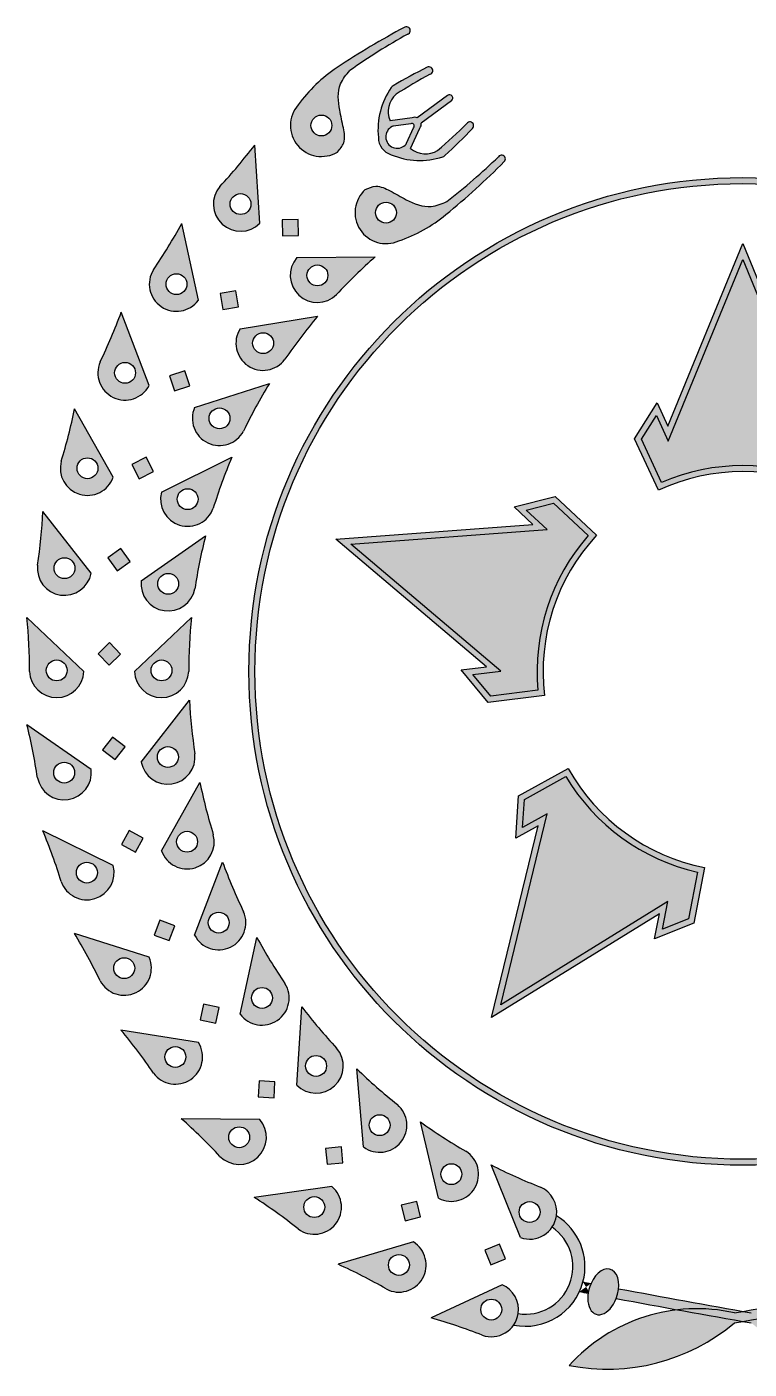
# Paper-space layout 'A3 Horizontal imp' of a CAD drawing. Header units: millimetres. Extents: x 0 to 420, y 0 to 297.
# Drawn here: x 310.17 to 316.19, y 36.84 to 48.03 of the extents above; entities that cross this region are included whole.
import ezdxf

# ---------------------------------------------------------------- set-up
doc = ezdxf.new("R2010")
doc.units = ezdxf.units.MM
doc.header["$LTSCALE"] = 0.5
doc.layers.add('format', color=7, linetype='Continuous')

psp = doc.layouts.new('A3 Horizontal imp')

# ---------------------------------------------------------------- hatches: boundary and pattern name
at = {"layer": 'format'}
h = psp.add_hatch(color=256, dxfattribs=at)
edge = h.paths.add_edge_path()
edge.add_arc((316.1375612222619, 42.65931094923302), 6.064042222221099, 477.6800748121666, 484.1501333206771, ccw=False)
edge.add_arc((313.3344857495631, 48.00103872051726), 0.03153492215633424, 309.67523273293153, 476.111239141385, ccw=False)
edge.add_arc((315.8958668938194, 43.36063614502995), 5.269402882705598, 478.8334320498583, 485.1530658312663)
edge.add_spline(control_points=[(312.8619409787525, 47.66898853105044), (312.8316800791563, 47.63337267699466), (312.7531890277423, 47.54099188629493), (312.7691378424724, 47.35563585028989), (312.8081047982014, 47.20295615273675), (312.829412791998, 47.07018524197633), (312.7798913223724, 47.01352532394207), (312.7585378528765, 46.98909378262419)], knot_values=[0, 0, 0, 0, 0.1360117423941183, 0.3527887408455225, 0.5052939298480961, 0.6280891269082401, 0.721177151692775, 0.721177151692775, 0.721177151692775, 0.721177151692775], degree=3, periodic=0)
edge.add_arc((312.6251503389685, 47.21036562247377), 0.258366901861523, 152.9996667850753, 301.0824936382078, ccw=False)
edge.add_arc((313.4374319100089, 46.65833257460621), 1.238863785946587, 484.6292524089959, 507.2974533349584, ccw=False)
h.paths.add_polyline_path([(312.5380871530542, 47.21036562247377, 1), (312.712213524881, 47.21036562247377, 1)], flags=16)
h = psp.add_hatch(color=256, dxfattribs=at)
edge = h.paths.add_edge_path()
edge.add_arc((315.6102443813697, 43.47680376108269), 4.713859957981793, 116.5053352183852, 120.4214165255875)
edge.add_arc((313.2487549971765, 47.49842006692847), 0.050167234065375, 120.4214165255875, 145.1640224462556)
edge.add_arc((313.716225646247, 47.17308398130466), 0.6197042182498379, 145.1640224462556, 185.8222071775158)
edge.add_arc((313.2495272511223, 47.11019246267482), 0.149809060287702, 179.9894635877098, 253.0629435673175)
edge.add_arc((313.4457286255792, 47.53829029704251), 0.6197042182498379, 247.2301999776588, 287.8883847090519)
edge.add_arc((313.6206697126099, 46.99628661400833), 0.050167234065375, 287.8883847090519, 312.6309906295166)
edge.add_arc((310.4620718068745, 50.42750929593989), 4.713859957981793, 312.6309906295166, 316.5470719369367)
edge.add_arc((313.8622281045973, 47.20827805889598), 0.03153492215633327, 313.7870965801166, 504.9325363603759)
edge.add_arc((310.6894292314128, 50.4020960289506), 4.470861777230836, 310.51110843330775, 314.7398193107129, ccw=False)
edge.add_arc((313.4922380572225, 47.17016378964149), 0.1955454109690282, 230.6718715813269, 301.2496466140211, ccw=False)
edge.add_line((313.368309060611, 47.01890371047443), (313.4457503837375, 47.18886063417107))
edge.add_arc((313.4015761422361, 47.22281037279958), 0.05571308971079233, 322.4562266765435, 366.7646161285904)
edge.add_line((313.4569013819801, 47.22937285802595), (313.708551134423, 47.41576204505349))
edge.add_arc((313.6920908258126, 47.43798561205744), 0.02765553633461209, 306.5262035781078, 486.5262035771979)
edge.add_line((313.6756305172012, 47.4602091790623), (313.42398076476, 47.27381999203612))
edge.add_arc((313.4015761422361, 47.22281037279958), 0.05571308971079233, 66.28779102704758, 110.5961804785706)
edge.add_line((313.3819774334961, 47.27496244831786), (313.1968275327172, 47.25042617554322))
edge.add_arc((313.3776435710297, 47.32488131667127), 0.1955454109690282, 131.8027605413556, 202.3805355737123, ccw=False)
edge.add_arc((315.6522087454077, 43.70169534559022), 4.470861777230836, 118.3125878451246, 122.5412987224741, ccw=False)
edge.add_arc((313.5219535470278, 47.66769316521935), 0.03153492215633327, 288.119870794101, 479.2653105756978)
edge = h.paths.add_edge_path(flags=16)
edge.add_arc((313.3788098445093, 47.20594808033251), 0.02049019941725386, 316.2111606991688, 396.5262035775544)
edge.add_arc((313.3788098445093, 47.20594808033251), 0.02049019941725386, 36.52620357755444, 116.8412464554556)
edge.add_line((313.3695581102675, 47.22423068574221), (313.2268603104831, 47.20532021306575))
edge.add_arc((313.232132789306, 47.16553426270297), 0.0401337872523, 97.54891514871049, 116.7471523253447)
edge.add_arc((313.2571707316183, 47.11585375223444), 0.09576697587878163, 116.7471523253447, 314.2759206000893)
edge.add_arc((313.2890045701988, 47.08320496661985), 0.050167234065375, 314.2759206000893, 335.503492006513)
edge.add_line((313.334656078122, 47.06240373593322), (313.3936016173457, 47.19176881013322))
edge = h.paths.add_edge_path(flags=16)
edge.add_arc((313.29739522416, 47.07742144973621), 0.0401337872523, 316.3052548290676, 335.503492006513)
h = psp.add_hatch(color=256, dxfattribs=at)
h.paths.add_polyline_path([(311.7796440900202, 46.70286712953179, 0.964375990512619), (312.1114565284624, 46.39499017927141), (312.0694683215461, 47.04749727000557, -0.02438929679781335)])
h.paths.add_polyline_path([(312.0381986884777, 46.55494806122964, -1), (311.8640723166527, 46.55494806122964, -1)], flags=16)
h.paths.add_polyline_path([(312.431738077551, 46.42527012534378), (312.2987942928848, 46.42256511096979), (312.3014993072593, 46.28962132630271), (312.4344430919255, 46.29232634067761)])
h.paths.add_polyline_path([(312.4201661061652, 46.10854955110857, 0.9643759905059955), (312.7519785446084, 45.80067260084865, -0.02438929679779415), (313.0739864373663, 46.11544066769124)])
h.paths.add_polyline_path([(312.6787207046245, 45.96063048280416, -1), (312.5045943328005, 45.96063048280416, -1)], flags=16)
h.paths.add_polyline_path([(311.4608803244337, 46.39216706949468, -0.0243892967978179), (311.2256576472437, 46.00819010268855, 0.9643759905055109), (311.5996506932715, 45.75320596135702)])
h.paths.add_polyline_path([(311.5043430214655, 45.88748263691854, -1), (311.3302166496396, 45.88748263691854, -1)], flags=16)
h.paths.add_polyline_path([(311.8032752638765, 45.67733839784136), (311.9343310148397, 45.69982744237927), (311.9118419703, 45.83088319334069), (311.7807862193395, 45.80839414880005)])
h.paths.add_polyline_path([(311.947604000402, 45.5159754133981, 0.96437599051157), (312.3215970464298, 45.26099127206702, -0.02438929679771127), (312.5930946310755, 45.62023642573489)])
h.paths.add_polyline_path([(312.2262893746247, 45.39526794762764, -1), (312.0521630027979, 45.39526794762764, -1)], flags=16)
h = psp.add_hatch(color=256, dxfattribs=at)
edge = h.paths.add_edge_path()
edge.add_arc((309.8337924611033, 51.17022230362613), 6.064042222220598, 308.9022738344594, 315.3723323430809)
edge.add_arc((314.1264507797496, 46.93178246714273), 0.03153492215634168, 316.9411680152215, 483.3771744224871)
edge.add_arc((310.4342072124182, 50.73459022828887), 5.269402882705177, 307.8993413239894, 314.2189751053926, ccw=False)
edge.add_spline(control_points=[(313.6710756157481, 46.57655106543984), (313.6281855371935, 46.55798625285546), (313.5169367836606, 46.50983263949797), (313.3442794596622, 46.57911953035613), (313.2095891150611, 46.66089987490681), (313.0887954219443, 46.71998480569959), (313.0201607896979, 46.6891301541525), (312.9905657971231, 46.67582574567108)], knot_values=[0, 0, 0, 0, 0.1360117423941212, 0.3527887408455254, 0.505293929848099, 0.628089126908243, 0.7211771516927793, 0.7211771516927793, 0.7211771516927793, 0.7211771516927793], degree=3, periodic=0)
edge.add_arc((313.1633461521114, 46.48373096461841), 0.2583669018615163, 131.9699135170778, 294.4527554649972)
edge.add_arc((312.8720644532559, 47.42165250104903), 1.238863785946851, 288.7505420149249, 308.4231547457115)
h.paths.add_polyline_path([(313.0762829661999, 46.48373096461841, -1), (313.2504093380239, 46.48373096461841, -1)], flags=16)
h = psp.add_hatch(color=256, dxfattribs=at)
edge = h.paths.add_edge_path(flags=17)
edge.add_arc((316.1375612222619, 42.65931094923621), 4.066636699275294, 0, 360)
edge = h.paths.add_edge_path()
edge.add_arc((316.1375612222619, 42.65931094923621), 4.116803933340669, 0, 360)
h = psp.add_hatch(color=256, dxfattribs=at)
h.paths.add_polyline_path([(316.8523610852462, 44.89704305701547), (316.762004342645, 44.70283290708607), (316.1375612222619, 46.22581547118693), (315.5131181018778, 44.70283290708607), (315.4227613592775, 44.89704305701547), (315.2356271141252, 44.59790184264079), (315.4351329059009, 44.16908990657088, -0.2212398402166365), (316.8399895386219, 44.16908990657088), (317.0394953303958, 44.59790184264079)])
h.paths.add_polyline_path([(316.8588537241576, 44.7920711638419), (316.7591027454109, 44.57766931645187), (316.1375612222619, 46.09357504385184), (315.5160196991119, 44.57766931645187), (315.4162687203634, 44.7920711638419), (315.2925975872022, 44.59437814978195), (315.4597655925218, 44.2350721097257, -0.2059472697398568), (316.8153568520011, 44.2350721097257), (316.9825248573206, 44.59437814978195)], flags=16)
h = psp.add_hatch(color=256, dxfattribs=at)
h.paths.add_polyline_path([(316.1375612222619, 46.09357504385184), (316.7591027454109, 44.57766931645187), (316.8588537241576, 44.7920711638419), (316.9825248573206, 44.59437814978195), (316.8153568520011, 44.2350721097257, 0.2059472697398479), (315.4597655925218, 44.2350721097257), (315.2925975872022, 44.59437814978195), (315.4162687203634, 44.7920711638419), (315.5160196991119, 44.57766931645187)])
h.paths.add_polyline_path([(312.8713819763971, 43.7205569176433), (314.5051608898912, 43.84323740174636), (314.3320773634659, 44.0043600345582), (314.5583110745738, 44.06088777061699), (314.848373670754, 43.79086987728191, 0.2059472697398567), (314.4294729341491, 42.50162597652183), (314.0360948288489, 42.45367142830468), (313.8862940814615, 42.63238016639047), (314.1210271031678, 42.66099517026509)])
h.paths.add_polyline_path([(314.5071408104604, 41.47265936984854), (314.300418329487, 41.35783678589427), (314.3165673191916, 41.59046586214594), (314.6630038678177, 41.78289166654962, 0.2059472697398568), (315.7597002341599, 40.98609511609106), (315.6837471999779, 40.59715153532147), (315.467494113389, 40.50990659548574), (315.5128161203393, 40.74199348785873), (314.118951434968, 39.88093293351516)])
h.paths.add_polyline_path([(316.5154222103602, 40.98609511609106, 0.2059472697398568), (317.6121185767051, 41.78289166654962), (317.9585551253313, 41.59046586214549), (317.974704115034, 41.35783678589473), (317.7679816340624, 41.47265936984899), (318.1561710095557, 39.88093293351516), (316.7623063241863, 40.74199348785873), (316.8076283311339, 40.50990659548574), (316.5913752445449, 40.59715153532147)])
h.paths.add_polyline_path([(317.4267487737716, 43.79086987728191), (317.716811369949, 44.06088777061745), (317.9430450810569, 44.00436003455865), (317.7699615546289, 43.84323740174681), (319.4037404681267, 43.72055691764285), (318.154095341356, 42.66099517026509), (318.3888283630595, 42.63238016639047), (318.2390276156721, 42.45367142830468), (317.8456495103746, 42.50162597652274, 0.2059472697398568)])
h = psp.add_hatch(color=256, dxfattribs=at)
h.paths.add_polyline_path([(310.7813950136579, 45.23870464941159, 0.9643759905126082), (311.1892142806264, 45.04230924138005), (310.9567616505992, 45.65345103161575, -0.02438929679781678)])
h.paths.add_polyline_path([(311.0759306406017, 45.14790519149914, -1), (310.9018042687749, 45.14790519149914, -1)], flags=16)
h.paths.add_polyline_path([(311.5281121549588, 45.03940842992892), (311.4863414483452, 45.16564857826983), (311.3601013000034, 45.12387787165857), (311.4018720066151, 44.9976377233172)])
h.paths.add_polyline_path([(312.1913803513726, 45.05889000141746), (311.5686386152775, 44.85958811205295, 0.9643759905141932), (311.9764578822487, 44.66319270402413, -0.02438929679751418)])
h.paths.add_polyline_path([(311.8631742422212, 44.76878865414005, -1), (311.6890478703972, 44.76878865414005, -1)], flags=16)
h.paths.add_polyline_path([(310.456780282374, 44.41159980319411, 0.9643759905066008), (310.8893157617613, 44.27818027734178), (310.5683734781824, 44.84785085196403, -0.02438929679781281)])
h.paths.add_polyline_path([(310.7625315705445, 44.35273666298757, -1), (310.5884051987205, 44.35273666298757, -1)], flags=16)
h.paths.add_polyline_path([(311.1062562209381, 44.26570269262879), (311.224860770355, 44.32582197275064), (311.1647414902327, 44.44442652216571), (311.0461369408158, 44.38430724204385)])
h.paths.add_polyline_path([(311.2917354112769, 44.15405025474069, 0.9643759905116862), (311.7242708906642, 44.02063072889018, -0.02438929679766435), (311.8778172314605, 44.44394094625908)])
h.paths.add_polyline_path([(311.5974866994475, 44.09518711453187, -1), (311.4233603276234, 44.09518711453187, -1)], flags=16)
h = psp.add_hatch(color=256, dxfattribs=at)
h.paths.add_polyline_path([(314.2302368246737, 44.03062326693657), (314.3870198842742, 43.88467466128281), (312.745613856262, 43.76142145703374), (314.0010928118363, 42.69691326389215), (313.7884662141942, 42.67099313185712), (314.0151387534361, 42.40057816962757), (314.4846138196344, 42.45780927729697, -0.2212398402166365), (314.9187383938051, 43.79390733230525), (314.5725646878773, 44.11615879124678)])
h.paths.add_polyline_path([(314.3320773634659, 44.00436003455865), (314.5051608898939, 43.84323740174636), (312.8713819763962, 43.7205569176433), (314.1210271031678, 42.66099517026509), (313.8862940814615, 42.63238016639047), (314.0360948288489, 42.45367142830468), (314.4294729341491, 42.50162597652183, -0.2059472697398567), (314.848373670754, 43.79086987728191), (314.5583110745738, 44.06088777061745)], flags=16)
h = psp.add_hatch(color=256, dxfattribs=at)
h.paths.add_polyline_path([(310.3043917571604, 43.99336230733774, -0.02438929679781522), (310.2590648100786, 43.54535171954944, 0.9643759905066023), (310.7066543740175, 43.47788844761657)])
h.paths.add_polyline_path([(310.5711466286457, 43.51973980232946, -1), (310.3970202568189, 43.51973980232946, -1)], flags=16)
h.paths.add_polyline_path([(310.9230314750093, 43.49788352487507), (311.0313509958514, 43.57500841313571), (310.954226107594, 43.68332793397598), (310.8459065867528, 43.60620304571761)])
h.paths.add_polyline_path([(311.1230799484083, 43.41512239132475, 0.9643759905011976), (311.5706695123463, 43.34765911939143, -0.02438929679778036), (311.659409753287, 43.78912620597952)])
h.paths.add_polyline_path([(311.4351617669718, 43.38951047410568, -1), (311.2610353951477, 43.38951047410568, -1)], flags=16)
h = psp.add_hatch(color=256, dxfattribs=at)
h.paths.add_polyline_path([(310.1707134029666, 43.10907325982611, -0.02438929679781491), (310.1926652337106, 42.6593109492353, 0.9643759905065689), (310.6453104709608, 42.6593109492353)])
h.paths.add_polyline_path([(310.5060510382473, 42.66752238291041, -1), (310.3319246664205, 42.66752238291041, -1)], flags=16)
h.paths.add_polyline_path([(310.859497866214, 42.89935449848439), (310.7638830530486, 42.80694684464719), (310.8562907068863, 42.71133203148133), (310.9519055200517, 42.80373968531944)])
h.paths.add_polyline_path([(311.5410367790091, 43.10907325982611), (311.0664397110149, 42.6593109492353, 0.9643759905065689), (311.5190849482651, 42.65931094923302, -0.02438929679784426)])
h.paths.add_polyline_path([(311.3798255155543, 42.66752238291041, -1), (311.2056991437285, 42.66752238291041, -1)], flags=16)
h.paths.add_polyline_path([(311.5253425652654, 42.41897336686701), (311.1230799484083, 41.90349950714357, 0.9643759904982668), (311.5706695123463, 41.97096277907553, -0.02438929679790813)])
h.paths.add_polyline_path([(311.4327140656042, 41.94535086185646, -1), (311.2585876937819, 41.94535086185646, -1)], flags=16)
h.paths.add_polyline_path([(310.9882990235974, 42.02924465820001), (310.8826728384693, 42.1100188867615), (310.8018986099096, 42.0043927016361), (310.9075247950368, 41.9236184730737)])
h.paths.add_polyline_path([(310.1703245691388, 42.21473726550652, -0.02438929679781285), (310.2590648100786, 41.77327017891843, 0.9643759905001874), (310.7066543740175, 41.84073345085266)])
h.paths.add_polyline_path([(310.5686989272772, 41.81512153363177, -1), (310.3945725554504, 41.81512153363177, -1)], flags=16)
h = psp.add_hatch(color=256, dxfattribs=at)
h.paths.add_polyline_path([(314.2439700539935, 41.26909646298531), (314.4312240562904, 41.37310541400915), (314.041222462025, 39.77394818045945), (315.4415942491096, 40.63902849989858), (315.4005405274593, 40.42879882737747), (315.7277661061771, 40.56081440402726), (315.8184118621812, 41.02499710984898, -0.2212398402166365), (314.6818589716513, 41.85075112014805), (314.268406063602, 41.62110153862908)])
h.paths.add_polyline_path([(314.300418329487, 41.35783678589473), (314.5071408104604, 41.47265936984899), (314.118951434968, 39.88093293351516), (315.5128161203393, 40.74199348785873), (315.467494113389, 40.50990659548574), (315.6837471999779, 40.59715153532147), (315.7597002341599, 40.98609511609106, -0.2059472697398568), (314.6630038678177, 41.78289166654962), (314.3165673191916, 41.59046586214594)], flags=16)
h = psp.add_hatch(color=256, dxfattribs=at)
h.paths.add_polyline_path([(310.3032339415777, 41.33033231264357, -0.02438929679781041), (310.456780282374, 40.90702209527375, 0.9643759905140258), (310.8893157617613, 41.04044162112609)])
h.paths.add_polyline_path([(310.757690845413, 40.98157848091727, -1), (310.5835644735871, 40.98157848091727, -1)], flags=16)
h.paths.add_polyline_path([(310.959104052612, 41.2164683500548), (311.0755892545994, 41.15233906888647), (311.1397185357637, 41.26882427086979), (311.0232333337808, 41.33295355203904)])
h.paths.add_polyline_path([(311.2917354112769, 41.16457164372718, 0.9643759905138969), (311.7242708906624, 41.29799116958633, -0.02438929679749643), (311.6126776948558, 41.73424221834988)])
h.paths.add_polyline_path([(311.5926459743187, 41.23912802937206, -1), (311.4185196024928, 41.23912802937206, -1)], flags=16)
h.paths.add_polyline_path([(311.8010912453055, 41.07017557665016), (311.5686386152775, 40.45903378641491, 0.9643759905155973), (311.976457882246, 40.65542919445237, -0.0243892967975535)])
h.paths.add_polyline_path([(311.8560486271272, 40.56462973653537, 1), (311.6819222553031, 40.56462973653537, 1)], flags=16)
h.paths.add_polyline_path([(310.5664725445322, 40.47561454645369, -0.02438929679781144), (310.7813950136579, 40.07991724905627, 0.96437599050253), (311.1892142806264, 40.27631265708919)])
h.paths.add_polyline_path([(311.0688050255076, 40.18551319917628, -1), (310.8946786536808, 40.18551319917628, -1)], flags=16)
h.paths.add_polyline_path([(311.3567298032585, 40.41472292631101), (311.4027815948621, 40.53946505822545), (311.2780394629463, 40.58551684982717), (311.2319876713436, 40.46077471791363)])
h = psp.add_hatch(color=256, dxfattribs=at)
h.paths.add_polyline_path([(312.086374369238, 40.44160759320788), (311.947604000402, 39.80264648507022, 0.9643759905108736), (312.321597046428, 40.05763062640403, -0.02438929679773123)])
h.paths.add_polyline_path([(312.2170380440321, 39.93692316063311, -1), (312.0429116722071, 39.93692316063311, -1)], flags=16)
h.paths.add_polyline_path([(311.6144536969859, 39.75419275220906), (311.7446662257344, 39.72724717109735), (311.7716118068465, 39.85745969984531), (311.6413992780972, 39.88440528095656)])
h.paths.add_polyline_path([(310.9541600625989, 39.66967694945037, -0.02438929679781397), (311.2256576472437, 39.31043179578023, 0.9643759905139913), (311.5996506932715, 39.56541593711221)])
h.paths.add_polyline_path([(311.4950916908756, 39.44470847134311, -1), (311.3209653190488, 39.44470847134311, -1)], flags=16)
h.paths.add_polyline_path([(311.7796440900202, 38.61575476893608, 0.9643759905074194), (312.1114565284624, 38.92363171919873), (311.4576361972613, 38.9305228357814, -0.02438929679781587)])
h.paths.add_polyline_path([(312.0270283018281, 38.77571265089386, -1), (311.8529019300031, 38.77571265089386, -1)], flags=16)
h.paths.add_polyline_path([(312.2379701142563, 39.23804306845681), (312.1051959213964, 39.24528051932179), (312.0979584705319, 39.11250632646328), (312.2307326633918, 39.10526887559831)])
h.paths.add_polyline_path([(312.4621543130825, 39.862579438093), (312.4201661061652, 39.2100723473602, 0.9643759905082266), (312.7519785446057, 39.51794929762377, -0.0243892967976924)])
h.paths.add_polyline_path([(312.6675503179749, 39.37003022931798, -1), (312.4934239461481, 39.37003022931798, -1)], flags=16)
h.paths.add_polyline_path([(312.9757686760113, 38.69454850032093, 0.9643759905087921), (313.2579883652988, 39.04844079719418, -0.02438929679783204), (312.9200367738495, 39.34602564348028)])
h.paths.add_polyline_path([(313.1975217492036, 38.87661439391308, -1), (313.0233953773795, 38.87661439391308, -1)], flags=16)
h.paths.add_polyline_path([(312.79143884314, 38.69505190805034), (312.6590689422337, 38.6824195559759), (312.6717012943109, 38.55004965507191), (312.8040711952144, 38.5626820071468)])
h.paths.add_polyline_path([(312.0656541236394, 38.27466368692898, -0.02438929679781876), (312.4309792002887, 38.01140410538505, 0.9643759905065703), (312.7131988895753, 38.3652964022583)])
h.paths.add_polyline_path([(312.6527322734783, 38.1934699989772, -1), (312.4786059016542, 38.1934699989772, -1)], flags=16)
h.paths.add_polyline_path([(313.4518743858143, 38.11160705978431), (313.4196544166716, 38.24061574388337), (313.2906457325726, 38.20839577473838), (313.322865701718, 38.07938709064023)])
h.paths.add_polyline_path([(313.4497934139963, 38.90348516755807), (313.6020004666379, 38.26759089481697, 0.9643759905064455), (313.8283230852612, 38.65959316917928, -0.02438929679772424)])
h.paths.add_polyline_path([(313.7951136516976, 38.46769774883682, -1), (313.6209872798736, 38.46769774883682, -1)], flags=16)
h.paths.add_polyline_path([(313.3914358466109, 37.90288227465475), (312.7646317259769, 37.71675031250538, -0.02438929679781361), (313.1651132279858, 37.51088000029062, 0.9643759905049383)])
h.paths.add_polyline_path([(313.3582264130428, 37.71098685431047, -1), (313.1841000412205, 37.71098685431047, -1)], flags=16)
h.paths.add_polyline_path([(314.1085835370341, 37.88488592892758), (313.9858179105659, 37.83379808358381), (314.0369057559083, 37.71103245711469), (314.1596713823774, 37.76212030245983)])
h = psp.add_hatch(color=256, dxfattribs=at)
h.paths.add_polyline_path([(314.5841395691023, 38.12060159793713, -0.4731006145231273), (314.2848724946562, 37.93873705823011), (314.0395903455801, 38.54484363328196, 0.02438929679781169), (314.4502423693075, 38.36009262703714, -0.3373572055961704)])
h.paths.add_polyline_path([(314.2728504380202, 38.15241481622456, 1), (314.446976809847, 38.15241481622456, 1)], flags=16)
h.paths.add_polyline_path([(314.2645891066868, 37.30501709487339, -0.4700853585588555), (313.9656468320527, 37.12536333507045, 0.0243892967978097), (313.5389549996617, 37.26924557537154), (314.1310167067031, 37.54671890387703, -0.3401068990979513)])
h.paths.add_polyline_path([(313.9536247754168, 37.3390410930649, -1), (314.1277511472408, 37.3390410930649, -1)], flags=16)
for points in [[(314.5841395691023, 38.12060159793713, -0.1145603992480098), (314.5471869736421, 38.02506471675837, -0.7990678309163125), (314.2645891066868, 37.30501709487339, -0.1145603992479836), (314.2266956939275, 37.20984945727354, 0.3961804964264108), (314.8046171908863, 37.56926883041728, 0.3316212268154388)], [(316.0672508035923, 37.31183860960459, 0.0001579757355160054), (316.1375612222619, 37.3243018714254), (316.1375612222619, 37.2399022776201, -0.0001580015991903185), (316.0672508035941, 37.2275064506532, -0.2270566457547587), (314.6905924928442, 36.87354070472997, -0.2702440587778013)], [(316.2078716409287, 37.31183860960459, -0.0001579757355160054), (316.1375612222619, 37.3243018714254), (316.1375612222619, 37.2399022776201, 0.0001580015991903185), (316.2078716409287, 37.2275064506532, 0.2270566457547587), (317.5845299516795, 36.87354070472997, 0.2702440587778013)]]:
    psp.add_hatch(color=256, dxfattribs=at).paths.add_polyline_path(points)
h = psp.add_hatch(color=256, dxfattribs=at)
edge = h.paths.add_edge_path()
edge.add_ellipse((314.9740339833697, 37.48728564447332), major_axis=(0.05933525044108116, 0.1877403633956969), ratio=0.6089087438849491, start_angle=79.68375074247678, end_angle=104.48691362911339, ccw=False)
edge.add_arc((335.8960958942935, 148.5858175991763), 113.0023211019248, 259.2428625625432, 259.2777355151052, ccw=False)
edge.add_arc((314.3244523854091, 37.69700204509012), 0.4968641811866515, 335.2591902047871, 345.10320510623706, ccw=False)
edge.add_arc((335.7861676918801, 148.4832380270752), 112.9652490143044, 259.2811164111282, 259.3186933898515)
h = psp.add_hatch(color=256, dxfattribs=at)
edge = h.paths.add_edge_path()
edge.add_ellipse((314.9740339833697, 37.48728564447332), major_axis=(0.05933525044108116, 0.1877403633956969), ratio=0.6089087438849491, start_angle=263.9636766023169, end_angle=439.68375074308267, ccw=False)
edge.add_ellipse((314.9740339833697, 37.48728564447332), major_axis=(0.05933525044108116, 0.1877403633956969), ratio=0.6089087438849491, start_angle=79.68375074247678, end_angle=263.96367659837733, ccw=False)
h = psp.add_hatch(color=256, dxfattribs=at)
edge = h.paths.add_edge_path()
edge.add_ellipse((314.9740339833697, 37.48728564447332), major_axis=(0.05933525044108116, 0.1877403633956969), ratio=0.6089087438849491, start_angle=263.9636766023169, end_angle=288.7152800375967, ccw=False)
edge.add_arc((335.7861676931452, 148.4832380268437), 112.9652490142947, 259.4389143732857, 259.9833144658074)
edge.add_line((316.1375612222619, 37.23990227762237), (316.1375612222619, 37.32430187142631))
edge.add_arc((335.8960958942616, 148.5858175992759), 113.0023211020162, 259.3959653948142, 259.9300302509162, ccw=False)
h = psp.add_hatch(color=256, dxfattribs=at)
edge = h.paths.add_edge_path()
edge.add_ellipse((317.3010884611549, 37.48728564447332), major_axis=(-0.05933525044108118, 0.1877403633956969), ratio=0.6089087438849489, start_angle=71.28471996240329, end_angle=96.03632339768309)
edge.add_arc((296.4889547513785, 148.4832380268438), 112.9652490142946, 280.0166855341927, 280.56108562671426, ccw=False)
edge.add_line((316.1375612222619, 37.23990227762237), (316.1375612222619, 37.32430187142631))
edge.add_arc((296.3790265502621, 148.585817599276), 113.0023211020161, 280.0699697490838, 280.6040346051857)

# ---------------------------------------------------------------- linework, layer by layer
for p, q in [((313.6756305172012, 47.4602091790623), (313.42398076476, 47.27381999203612)), ((313.708551134423, 47.41576204505349), (313.4569013819801, 47.22937285802595)), ((313.3819774334961, 47.27496244831786), (313.1968275327172, 47.25042617554322)), ((313.3695581102675, 47.22423068574221), (313.2268603104831, 47.20532021306575)), ((313.334656078122, 47.06240373593322), (313.3936016173457, 47.19176881013322)), ((313.368309060611, 47.01890371047443), (313.4457503837375, 47.18886063417107)), ((312.1114565284606, 46.39499017927005), (312.0694683215461, 47.04749727000648)), ((311.5996506932715, 45.75320596135793), (311.4608803244337, 46.39216706949514)), ((312.4201661061652, 46.10854955110948), (313.0739864373663, 46.11544066769215)), ((311.1892142806246, 45.04230924138096), (310.9567616505992, 45.65345103161666)), ((311.947604000402, 45.51597541339856), (312.5930946310746, 45.62023642573717)), ((311.5686386152756, 44.85958811205386), (312.1913803513698, 45.05889000141928)), ((310.8893157617613, 44.2781802773436), (310.5683734781824, 44.84785085196494)), ((311.2917354112769, 44.1540502547416), (311.8778172314605, 44.44394094625999)), ((310.7066543740175, 43.47788844761703), (310.3043917571604, 43.99336230733865)), ((311.1230799484083, 43.41512239132566), (311.659409753287, 43.78912620598043)), ((310.6453104709608, 42.65931094923621), (310.1707134029666, 43.10907325982929)), ((311.0664397110149, 42.65931094923621), (311.5410367790091, 43.10907325982929)), ((311.1230799484083, 41.90349950714403), (311.5253425652654, 42.41897336686656)), ((310.7066543740175, 41.84073345085357), (310.1703245691378, 42.21473726550743)), ((311.2917354112769, 41.16457164372809), (311.6126776948558, 41.73424221835079)), ((310.8893157617613, 41.04044162112699), (310.3032339415777, 41.33033231264539)), ((311.5686386152756, 40.45903378641582), (311.8010912453055, 41.07017557665107)), ((311.1892142806246, 40.2763126570901), (310.5664725445295, 40.4756145464546)), ((311.947604000402, 39.80264648507204), (312.086374369238, 40.44160759320879)), ((312.4201661061652, 39.21007234736111), (312.4621543130825, 39.86257943809391)), ((311.5996506932715, 39.56541593711312), (310.9541600625989, 39.66967694945128)), ((312.9757686760113, 38.69454850032184), (312.9200367738513, 39.34602564348119)), ((312.1114565284606, 38.92363171919919), (311.4576361972613, 38.93052283578231)), ((313.6020004666379, 38.26759089481788), (313.4497934139963, 38.90348516755898)), ((314.2848724946562, 37.93873705823102), (314.0395903455801, 38.54484363328378)), ((312.7131988895753, 38.36529640225921), (312.0656541236394, 38.27466368692989)), ((313.3914358466109, 37.90288227465475), (312.7646317259751, 37.71675031250629)), ((314.1310167067031, 37.54671890387794), (313.5389549996617, 37.26924557537244))]:
    psp.add_line(p, q, dxfattribs=at)
for points in [[(312.3014993072593, 46.28962132630362), (312.4344430919255, 46.29232634067852), (312.431738077551, 46.42527012534469), (312.2987942928848, 46.4225651109707)], [(311.8032752638792, 45.67733839784227), (311.9343310148397, 45.69982744238018), (311.9118419703, 45.8308831933416), (311.7807862193395, 45.80839414880096)], [(311.4018720066151, 44.99763772331811), (311.5281121549588, 45.03940842992983), (311.4863414483452, 45.16564857827074), (311.3601013000034, 45.12387787165948)], [(311.1062562209381, 44.2657026926297), (311.224860770355, 44.32582197275155), (311.1647414902327, 44.44442652216662), (311.0461369408158, 44.38430724204476)], [(310.9230314750093, 43.49788352487598), (311.0313509958514, 43.57500841313662), (310.954226107594, 43.68332793397689), (310.8459065867528, 43.60620304571852)], [(310.8562907068863, 42.71133203148224), (310.9519055200517, 42.80373968532034), (310.859497866214, 42.8993544984853), (310.7638830530486, 42.8069468446481)], [(310.9075247950368, 41.9236184730746), (310.9882990235974, 42.02924465820092), (310.8826728384693, 42.11001888676241), (310.8018986099096, 42.00439270163701)], [(311.0755892545994, 41.15233906888738), (311.1397185357637, 41.2688242708707), (311.0232333337808, 41.33295355203995), (310.959104052612, 41.21646835005571)], [(311.3567298032585, 40.41472292631192), (311.4027815948621, 40.53946505822636), (311.2780394629463, 40.58551684982807), (311.2319876713436, 40.46077471791454)], [(311.7446662257344, 39.72724717109826), (311.7716118068465, 39.85745969984622), (311.6413992780972, 39.88440528095747), (311.6144536969859, 39.75419275220997)], [(312.2307326633918, 39.10526887559922), (312.2379701142563, 39.23804306845772), (312.1051959213964, 39.2452805193227), (312.0979584705319, 39.11250632646419)], [(312.8040711952144, 38.56268200714771), (312.79143884314, 38.69505190805125), (312.6590689422337, 38.68241955597681), (312.6717012943109, 38.55004965507282)], [(313.4518743858143, 38.11160705978522), (313.4196544166716, 38.24061574388428), (313.2906457325726, 38.20839577473929), (313.322865701718, 38.07938709064114)], [(314.1596713823774, 37.76212030246074), (314.1085835370341, 37.88488592892849), (313.9858179105659, 37.83379808358472), (314.0369057559083, 37.7110324571156)]]:
    psp.add_lwpolyline(points, close=True, dxfattribs=at)
for points in [[(317.0394953303958, 44.5979018426417), (316.8399895386219, 44.16908990657179, 0.2212398402166365), (315.4351329059009, 44.16908990657179), (315.2356271141252, 44.5979018426417), (315.4227613592775, 44.89704305701638), (315.5131181018805, 44.70283290708698), (316.1375612222619, 46.22581547118784), (316.762004342645, 44.70283290708698), (316.8523610852462, 44.89704305701638)], [(316.9825248573206, 44.59437814978286), (316.8153568520011, 44.23507210972661, 0.2059472697398568), (315.4597655925218, 44.23507210972661), (315.2925975872022, 44.59437814978286), (315.4162687203634, 44.79207116384281), (315.5160196991119, 44.57766931645278), (316.1375612222619, 46.09357504385274), (316.7591027454109, 44.57766931645278), (316.8588537241576, 44.79207116384281)], [(314.5725646878773, 44.11615879124769), (314.9187383938051, 43.79390733230615, 0.2212398402166365), (314.4846138196344, 42.45780927729788), (314.0151387534361, 42.40057816962848), (313.7884662141942, 42.67099313185803), (314.0010928118363, 42.69691326389306), (312.745613856262, 43.76142145703465), (314.3870198842742, 43.88467466128372), (314.2302368246719, 44.03062326693748)], [(314.5583110745738, 44.06088777061836), (314.848373670754, 43.79086987728282, 0.2059472697398568), (314.4294729341491, 42.50162597652274), (314.0360948288489, 42.45367142830559), (313.8862940814615, 42.63238016639138), (314.1210271031678, 42.660995170266), (312.8713819763962, 43.72055691764421), (314.5051608898921, 43.84323740174727), (314.3320773634659, 44.00436003455956)], [(314.268406063602, 41.62110153862999), (314.6818589716513, 41.85075112014896, 0.2212398402166365), (315.8184118621812, 41.02499710984988), (315.7277661061771, 40.56081440402817), (315.4005405274593, 40.42879882737838), (315.4415942491096, 40.63902849989949), (314.041222462025, 39.77394818046036), (314.4312240562904, 41.37310541401006), (314.2439700539935, 41.26909646298622)], [(314.3165673191916, 41.59046586214685), (314.6630038678177, 41.78289166655053, 0.2059472697398568), (315.7597002341599, 40.98609511609197), (315.6837471999779, 40.59715153532238), (315.467494113389, 40.50990659548665), (315.5128161203393, 40.74199348785964), (314.118951434968, 39.88093293351607), (314.5071408104604, 41.4726593698499), (314.300418329487, 41.35783678589564)]]:
    psp.add_lwpolyline(points, format="xyb", close=True, dxfattribs=at)
for centre, radius in [((312.6251503389685, 47.21036562247468), 0.08706318591248635), ((316.1375612222619, 42.65931094923621), 4.116803933340669), ((316.1375612222619, 42.65931094923621), 4.066636699275294), ((311.9511355025652, 46.55494806122919), 0.08706318591248635), ((313.1633461521096, 46.48373096461932), 0.08706318591248635), ((312.5916575187121, 45.96063048280507), 0.08706318591248635), ((311.4172798355512, 45.88748263691945), 0.08706318591248635), ((312.1392261887104, 45.39526794762855), 0.08706318591248635), ((310.9888674546892, 45.14790519150187), 0.08706318591248635), ((311.7761110563088, 44.76878865414186), 0.08706318591248635), ((310.675468384632, 44.35273666298757), 0.08706318591248635), ((311.5104235135377, 44.09518711453369), 0.08706318591248635), ((310.4840834427332, 43.51973980233037), 0.08706318591248635), ((311.3480985810602, 43.38951047410659), 0.08706318591248635), ((310.418987852333, 42.6675223829136), 0.08706318591248635), ((311.2927623296428, 42.6675223829136), 0.08706318591248635), ((311.3456508796944, 41.94535086185873), 0.08706318591248635), ((310.4816357413629, 41.8151215336345), 0.08706318591248635), ((311.5055827884044, 41.23912802937297), 0.08706318591248635), ((310.6706276595014, 40.98157848091818), 0.08706318591248635), ((311.7689854412147, 40.56462973653628), 0.08706318591248635), ((310.9817418395933, 40.18551319917719), 0.08706318591248635), ((312.1299748581196, 39.93692316063356), 0.08706318591248635), ((311.4080285049613, 39.44470847134402), 0.08706318591248635), ((312.5804871320606, 39.37003022931889), 0.08706318591248635), ((313.1104585632911, 38.87661439391399), 0.08706318591248635), ((311.9399651159156, 38.77571265089568), 0.08706318591248635), ((313.7080504657852, 38.46769774883773), 0.08706318591248635), ((312.5656690875658, 38.19346999897947), 0.08706318591248635), ((314.3599136239327, 38.15241481622547), 0.08706318591248635), ((313.271163227133, 37.71098685431138), 0.08706318591248635), ((314.0406879613283, 37.33904109306535), 0.08706318591248635)]:
    psp.add_circle(centre, radius, dxfattribs=at)
for centre, radius, start, end in [((316.1375612222619, 42.65931094923621), 6.064042222220865, 117.6964749019645, 123.9041112768598), ((313.3344857495631, 48.00103872051817), 0.03153492215633327, 288.119870794101, 119.2653105756977), ((315.8958668938203, 43.3606361450304), 5.269402882705587, 118.9616714772223, 125.1530658313643), ((313.4374319100107, 46.65833257460712), 1.23886378594661, 123.4249921885062, 144.3018651399933), ((315.6102443813697, 43.47680376108269), 4.713859957981793, 116.5053352183852, 120.4214165255875), ((313.5219535470278, 47.66769316521935), 0.03153492215633327, 288.119870794101, 119.2653105756977), ((315.6522087454077, 43.70169534559022), 4.470861777230836, 118.3125878451246, 122.5412987224741), ((313.716225646247, 47.17308398130466), 0.6197042182498379, 145.1640224462556, 185.8222071775158), ((313.3776435710297, 47.32488131667127), 0.1955454109690282, 131.8027605413556, 202.3805355737123), ((313.2487549971765, 47.49842006692847), 0.050167234065375, 120.4214165255875, 145.1640224462556), ((313.6920908258126, 47.43798561205744), 0.02765553633461209, 306.5262035781078, 126.5262035771979), ((312.6251503389685, 47.21036562247468), 0.2583669018615162, 138.5996516903521, 301.0824936382206), ((313.3788098445093, 47.20594808033251), 0.02049019941725386, 36.52620357755444, 116.8412464554556), ((313.4015761422361, 47.22281037279958), 0.05571308971079233, 66.28779102704758, 110.5961804785706), ((313.4015761422361, 47.22281037279958), 0.05571308971079233, 322.4562266765435, 6.764616128590469), ((310.6894292314128, 50.4020960289506), 4.470861777230836, 310.5111084333078, 314.7398193107129), ((313.8622281045973, 47.20827805889598), 0.03153492215633327, 313.7870965801166, 144.9325363603759), ((313.2571707316183, 47.11585375223444), 0.09576697587878163, 116.7471523253447, 314.2759206000893), ((313.232132789306, 47.16553426270297), 0.0401337872523, 97.54891514871049, 116.7471523253447), ((313.3788098445093, 47.20594808033251), 0.02049019941725386, 316.2111606991688, 36.52620357755444), ((310.4620718068745, 50.42750929593989), 4.713859957981793, 312.6309906295166, 316.5470719369367), ((308.3940614123667, 49.84422878114605), 4.618476273994419, 317.1428571432632, 322.7313643206539), ((313.2495272511223, 47.11019246267482), 0.149809060287702, 179.9894635877098, 253.0629435673175), ((313.2890045701988, 47.08320496661985), 0.050167234065375, 314.2759206000893, 335.503492006513), ((313.29739522416, 47.07742144973621), 0.0401337872523, 316.3052548290676, 335.503492006513), ((313.4922380572225, 47.17016378964149), 0.1955454109690282, 230.6718715813269, 301.2496466140211), ((313.4457286255792, 47.53829029704251), 0.6197042182498379, 247.2301999776588, 287.8883847090519), ((313.6206697126099, 46.99628661400833), 0.050167234065375, 287.8883847090519, 312.6309906295166), ((309.8337924611033, 51.17022230362704), 6.064042222220865, 309.1482958782994, 315.3559322524758), ((310.4342072124182, 50.73459022828978), 5.269402882705587, 307.8993413236785, 314.0907356778749), ((314.1264507797496, 46.93178246714364), 0.03153492215633327, 313.7870965822032, 144.9325363612027), ((311.9511355025652, 46.55494806122919), 0.2264715331887377, 139.2207502634286, 315.064964021972), ((313.1633461521096, 46.48373096461932), 0.2583669018615162, 131.9699135170766, 294.452755464807), ((312.8720644532559, 47.42165250105085), 1.23886378594661, 288.7505420152004, 309.6274149665266), ((307.4096934714098, 48.60987042552164), 4.618476273994419, 325.7142857143038, 331.3027928920772), ((312.5916575187121, 45.96063048280507), 0.2264715331887377, 139.2207502634286, 315.064964021972), ((316.1375612222619, 42.65931094923621), 4.618476273994419, 131.5543499654331, 137.1428571432632), ((311.4172798355512, 45.88748263691945), 0.2264715331887377, 147.7921788346135, 323.6363925938064), ((306.6202916736429, 47.24258640420089), 4.618476273994419, 334.2857142857759, 339.8742214634743), ((316.1375612222619, 42.65931094923484), 4.618476273994419, 140.1257785363703, 145.7142857143038), ((312.1392261887104, 45.39526794762855), 0.2264715331887377, 147.7921788346135, 323.6363925938064), ((310.9888674546892, 45.14790519150187), 0.2264715331887377, 156.3636074060547, 332.2078211653268), ((316.1375612222619, 42.65931094923484), 4.618476273994419, 148.6972071077512, 154.2857142857688), ((306.0434899507745, 45.77291958284945), 4.618476273994419, 342.8571428570021, 348.4456500348402), ((311.7761110563088, 44.76878865414186), 0.2264715331887377, 156.3636074060547, 332.2078211653268), ((316.1375612222619, 42.65931094923621), 4.618476273994419, 157.268635679183, 162.8571428570099), ((310.675468384632, 44.35273666298757), 0.2264715331887377, 164.9350359776866, 340.7792497366456), ((311.5104235135377, 44.09518711453369), 0.2264715331887377, 164.9350359776866, 340.7792497366456), ((305.6921731001639, 44.23369988970784), 4.618476273994419, 351.4285714287645, 357.0170786064836), ((316.1375612222619, 42.65931094923621), 4.618476273994419, 165.8400642505862, 171.4285714287645), ((310.4840834427332, 43.51973980233037), 0.2264715331887377, 173.5064645492411, 349.3506783081835), ((311.3480985810602, 43.38951047410659), 0.2264715331887377, 173.5064645492411, 349.3506783081835), ((305.5741889597139, 42.65931094923621), 4.618476273994419, 0, 5.588507177963258), ((316.1375612222619, 42.65931094923621), 4.618476273994419, 174.4114928220367, 180), ((310.418987852333, 42.6675223829136), 0.2264715331887377, 182.0778931205392, 357.9221068794608), ((311.2927623296428, 42.6675223829136), 0.2264715331887377, 182.0778931205392, 357.9221068794608), ((316.1375612222619, 42.65931094923621), 4.618476273994419, 182.9829213935163, 188.5714285712288), ((305.6921731001639, 41.08492200876275), 4.618476273994419, 8.571428571228846, 14.15993574941378), ((311.3456508796944, 41.94535086185873), 0.2264715331887377, 190.6493216918091, 6.493535450752294), ((310.4816357413629, 41.8151215336345), 0.2264715331887377, 190.6493216918091, 6.493535450752294), ((316.1375612222619, 42.65931094923621), 4.618476273994419, 191.5543499651528, 197.1428571429902), ((306.0434899507745, 39.5457023156216), 4.618476273994419, 17.14285714299013, 22.73136432081701), ((311.5055827884044, 41.23912802937297), 0.2264715331887377, 199.2207502633544, 15.06496402230627), ((316.1375612222619, 42.65931094923621), 4.618476273994419, 200.1257785365182, 205.7142857142239), ((310.6706276595014, 40.98157848091818), 0.2264715331887377, 199.2207502633544, 15.06496402230627), ((311.7689854412147, 40.56462973653628), 0.2264715331887377, 207.7921788346731, 23.63639259394527), ((306.6202916736429, 38.07603549427017), 4.618476273994419, 25.71428571422394, 31.3027928922488), ((316.1375612222619, 42.65931094923484), 4.618476273994419, 208.6972071079223, 214.2857142856962), ((310.9817418395933, 40.18551319917719), 0.2264715331887377, 207.7921788346731, 23.63639259394527), ((312.1299748581196, 39.93692316063356), 0.2264715331887377, 216.3636074061934, 32.20782116538656), ((316.1375612222619, 42.65931094923484), 4.618476273994419, 217.268635679346, 222.8571428567367), ((307.4096934714098, 36.70875147294941), 4.618476273994419, 34.28571428569618, 39.87422146362967), ((311.4080285049613, 39.44470847134402), 0.2264715331887377, 216.3636074061934, 32.20782116538656), ((312.5804871320606, 39.37003022931889), 0.2264715331887377, 224.9350359780278, 40.7792497365714), ((316.1375612222619, 42.65931094923621), 4.618476273994419, 225.8400642505352, 231.428571428594), ((313.1104585632911, 38.87661439391399), 0.2264715331887377, 233.5064645495331, 49.35067830840664), ((308.3940614123667, 35.47439311732364), 4.618476273994419, 42.85714285673676, 48.44565003456251), ((311.9399651159156, 38.77571265089568), 0.2264715331887377, 224.9350359780278, 40.7792497365714), ((316.1375612222619, 42.65931094923621), 4.618476273994419, 234.411492821921, 239.9999999999474), ((313.7080504657852, 38.46769774883773), 0.2264715331887377, 242.0778931207482, 57.92210687958342), ((316.1375612222619, 42.65931094923621), 4.618476273994419, 242.9829213937728, 248.5714285711107), ((309.5514063433247, 34.4005339533462), 4.618476273994419, 51.42857142859401, 57.01707860690125), ((312.5656690875658, 38.19346999897947), 0.2264715331887377, 233.5064645495331, 49.35067830840664), ((314.3599136239327, 38.15241481622547), 0.2264715331887377, 351.9247612576673, 66.49353545098671), ((314.3599136239327, 38.15241481622547), 0.2264715331887377, 250.6493216915583, 351.9247612576673), ((314.324452385411, 37.69700204509103), 0.4968641811866389, 345.103205106174, 58.48967187814294), ((314.324452385411, 37.69700204509103), 0.3965297130558889, 261.3169750456523, 55.82588209709554), ((313.271163227133, 37.71098685431138), 0.2264715331887377, 242.0778931207482, 57.92210687958342), ((310.8558750909879, 33.51116222023688), 4.618476273994419, 59.99999999994735, 65.58850717765827), ((314.0406879613283, 37.33904109306535), 0.2264715331887377, 351.3594424765209, 66.49353545098671), ((314.324452385411, 37.69700204509103), 0.4968641811866389, 258.653185265611, 345.103205106174), ((335.7861676918474, 148.4832380270652), 112.9652490142885, 259.2811164113413, 259.3186933904603), ((335.8960958942653, 148.5858175992659), 113.002321102007, 259.242862562561, 259.2777355148788), ((335.8960958942653, 148.5858175992659), 113.002321102007, 259.3959653953402, 259.9662356222699), ((296.3790265502603, 148.585817599266), 113.002321102007, 280.03376437773, 280.6040346046599), ((335.7861676918474, 148.4832380270652), 112.9652490142885, 259.438914373458, 260.0195257654917), ((296.4889547526755, 148.4832380270652), 112.9652490142885, 279.9804742345083, 280.561085626542), ((312.2783279791001, 32.82614501287411), 4.618476273994419, 68.57142857111069, 74.15993574910597), ((314.0406879613283, 37.33904109306535), 0.2264715331887377, 250.6493216915583, 351.3594424765209), ((315.7547746820428, 35.9121656416994), 1.434128914578108, 77.41512222433538, 137.9055531230986), ((315.0092813545498, 38.48814399190564), 1.645754041624686, 258.8345337056587, 310.0045058620695)]:
    psp.add_arc(centre, radius, start, end, dxfattribs=at)
for start_param, end_param in [(4.607035262379949, 7.673929117984857), (1.390743810794696, 4.60703526231119)]:
    psp.add_ellipse((314.9740339833697, 37.48728564447469), major_axis=(0.05933525044108111, 0.1877403633956968), ratio=0.6089087438849489, start_param=start_param, end_param=end_param, dxfattribs=at)
for points in [[(312.7585378528765, 46.9890937826251), (312.8110690305293, 47.06632019353923), (312.8086540152981, 47.18950243021822), (312.7772269359129, 47.33925559917883), (312.7844799519507, 47.55663668121519), (312.8619409787525, 47.66898853105135)], [(312.9905657971231, 46.67582574567199), (313.0797510765797, 46.70356433064057), (313.1968797588061, 46.66534695851782), (313.330968519108, 46.59163212084535), (313.5410233595458, 46.53520424583461), (313.6710756157472, 46.57655106544075)]]:
    psp.add_spline(points, degree=3, dxfattribs=at)

doc.saveas('drawing.dxf')
